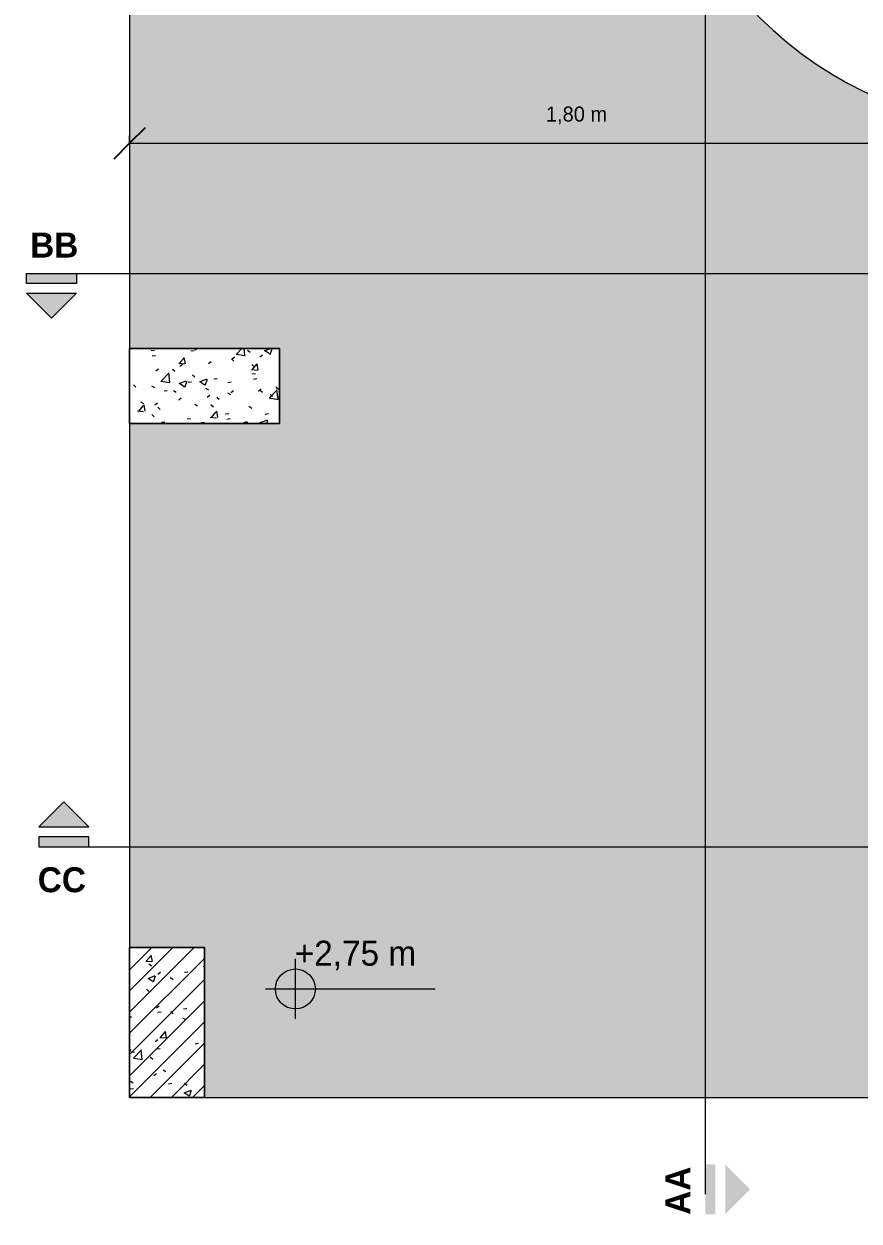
# Model space of a CAD drawing. Header units: metres. Extents: x 15 to 69.3, y -12.4 to 16.4.
# Drawn here: x 20.074 to 21.747, y 11.68 to 14.078 of the extents above; entities that cross this region are included whole.
import ezdxf

# ---------------------------------------------------------------- set-up
doc = ezdxf.new("R2010")
doc.units = ezdxf.units.M
for name, color, linetype, lineweight in [('A-ANNO-DIMS', 7, 'Continuous', 5), ('A-ANNO-DIMS-20', 7, 'Continuous', 5), ('A-DETL', 7, 'Continuous', 5), ('A-DETL-GENF', 7, 'Continuous', 5), ('G-ANNO-DIMS', 7, 'Continuous', 5), ('G-ANNO-SYMB', 7, 'Continuous', 5), ('G-ANNO-TEXT', 7, 'Continuous', 5), ('P-SANR-FIXT', 7, 'Continuous', 5), ('S-COLS', 7, 'Continuous', 5)]:
    doc.layers.add(name, color=color, linetype=linetype, lineweight=lineweight)
doc.layers.add('A-FLOR', color=7, linetype='Continuous', lineweight=9, true_color=0x007f00)
doc.styles.add('Century Gothic_1', font='GOTHIC.TTF', dxfattribs={"height": 0.03})
doc.styles.add('Century Gothic_2', font='GOTHIC.TTF', dxfattribs={"height": 0.05})
doc.styles.add('Century Gothic_B', font='GOTHICB.TTF', dxfattribs={"height": 0.05})
doc.dimstyles.new('Setores_1_5', dxfattribs={"dimscale": 0.3048, "dimtxt": 0.031325, "dimasz": 0.208333, "dimexe": 0.15748, "dimexo": 0.098425, "dimgap": 0.114829, "dimtad": 1, "dimrnd": 0.01, "dimzin": 0, "dimdsep": 46, "dimtxsty": 'Century Gothic_1', "dimblk1": 'OBLIQUE', "dimblk2": 'OBLIQUE', "dimsah": 1, "dimcen": 0.09, "dimazin": 0, "dimtfac": 1, "dimtdec": 4, "dimtix": 1, "dimtmove": 0, "dimatfit": 3, "dimfxl": 1, "dimtvp": 1, "dimtolj": 1, "dimtzin": 0, "dimarcsym": 2})
pattern_1 = [(50, (5.07533, 0), (0.14575316, -0.01275165), [0.01524, -0.16764]), (355, (5.07533, 0), (-0.0281956, 0.152849), [0.01219, -0.13411]), (100.451, (5.08748, -0.00106), (0.1175571, 0.1400984), [0.01295, -0.14247]), (46.184, (5.07533, 0.04064), (0.2168615, -0.0336392), [0.02286, -0.25146]), (96.636, (5.0934, 0.03784), (0.1899178, 0.1979433), [0.01943, -0.21371]), (351.184, (5.07533, 0.04064), (0.1899206, 0.197941), [0.01829, -0.20117]), (21, (5.09565, 0.03048), (0.1212965, -0.0818154), [0.01524, -0.16764]), (326, (5.09565, 0.03048), (0.0494422, 0.1473543), [0.01219, -0.13411]), (71.451, (5.10576, 0.02366), (0.1707388, 0.06554), [0.01295, -0.14247]), (37.5, (5.07533, 0), (0.00247227, 0.06764328), [0.00671, -0.12578, 0.00671, -0.12944, -0.13462]), (37.5, (5.07533, 0), (0.00247227, 0.06764328), [-0.26863, 0.00671, -0.12791]), (7.5, (5.07533, 0), (0.05345655, 0.08014312), [0.00671, -0.07092, 0.00671, -0.12273, -0.05131]), (7.5, (5.07533, 0), (0.05345655, 0.08014312), [-0.20706, 0.00671, -0.0446]), (327.5, (5.03002, 0), (0.10847647, -0.00458194), [0.00671, -0.04409, 0.00671, -0.15179, -0.21031]), (327.5, (5.03002, 0), (0.10847647, -0.00458194), [-0.2093, 0.00671, -0.20361]), (317.5, (5.0097, 0), (0.11850734, 0.02034188), [0.00671, -0.05933, 0.00671, -0.09855, -0.14935]), (317.5, (5.0097, 0), (0.11850734, 0.02034188), [-0.1713, 0.00671, -0.14265])]

# ---------------------------------------------------------------- blocks, each defined once
blk = doc.blocks.new('Pilar retangular - 15 x 30 cm-V13-NÍVEL CAIXA D_ÁGUA')
at = {"layer": 'S-COLS', "true_color": 0xaaaaaa}
h = blk.add_hatch(dxfattribs=at)
h.set_pattern_fill('FP_1', color=253, style=0, pattern_type=2)
h.set_pattern_definition([(45, (0.08564, 0.00177), (-0.021213, 0.021213), [])])
h.paths.add_polyline_path([(0.075, -0.15), (0.075, 0.15), (-0.075, 0.15), (-0.075, -0.15)])
at = {"layer": 'A-DETL-GENF', "color": 253, "true_color": 0xaaaaaa}
for p, q in [((0.075, 0.15), (-0.075, 0.15)), ((-0.075, 0.15), (-0.075, -0.15)), ((0.075, -0.15), (0.075, 0.15)), ((-0.075, -0.15), (0.075, -0.15))]:
    blk.add_line(p, q, dxfattribs=at)
at = {"layer": 'S-COLS', "color": 253, "true_color": 0xaaaaaa}
for p, q in [((-0.075, 0.15), (0.075, 0.15)), ((-0.075, -0.15), (-0.075, 0.15)), ((0.075, 0.15), (0.075, -0.15)), ((0.075, -0.15), (-0.075, -0.15))]:
    blk.add_line(p, q, dxfattribs=at)
blk = doc.blocks.new('Pilar retangular - 15 x 30 cm-V14-NÍVEL CAIXA D_ÁGUA')
at = {"layer": 'A-DETL-GENF', "true_color": 0xeaeaea}
h = blk.add_hatch(dxfattribs=at)
h.set_pattern_fill('FP_3', color=254, style=0, pattern_type=2)
h.set_pattern_definition([(140, (13.353, -15.361), (0.01275165, 0.14575316), [0.01524, -0.16764]), (85, (13.353, -15.361), (-0.152849, -0.0281956), [0.01219, -0.13411]), (190.451, (13.354, -15.348), (-0.1400984, 0.1175571), [0.01295, -0.14247]), (136.184, (13.312, -15.361), (0.0336392, 0.2168615), [0.02286, -0.25146]), (186.636, (13.315, -15.343), (-0.1979433, 0.1899178), [0.01943, -0.21371]), (81.184, (13.312, -15.361), (-0.197941, 0.1899206), [0.01829, -0.20117]), (111, (13.322, -15.34), (0.0818154, 0.1212965), [0.01524, -0.16764]), (56, (13.322, -15.34), (-0.1473543, 0.0494422), [0.01219, -0.13411]), (161.451, (13.329, -15.33), (-0.06554, 0.1707388), [0.01295, -0.14247]), (127.5, (13.353, -15.361), (-0.06764328, 0.00247227), [0.00671, -0.12578, 0.00671, -0.12944, -0.13462]), (127.5, (13.353, -15.361), (-0.06764328, 0.00247227), [-0.26863, 0.00671, -0.12791]), (97.5, (13.353, -15.361), (-0.08014312, 0.05345655), [0.00671, -0.07092, 0.00671, -0.12273, -0.05131]), (97.5, (13.353, -15.361), (-0.08014312, 0.05345655), [-0.20706, 0.00671, -0.0446]), (57.5, (13.353, -15.406), (0.00458194, 0.10847647), [0.00671, -0.04409, 0.00671, -0.15179, -0.21031]), (57.5, (13.353, -15.406), (0.00458194, 0.10847647), [-0.2093, 0.00671, -0.20361]), (47.5, (13.353, -15.426), (-0.02034188, 0.11850734), [0.00671, -0.05933, 0.00671, -0.09855, -0.14935]), (47.5, (13.353, -15.426), (-0.02034188, 0.11850734), [-0.1713, 0.00671, -0.14265])])
h.paths.add_polyline_path([(0.075, 0.15), (-0.075, 0.15), (-0.075, -0.15), (0.075, -0.15)])
at = {"layer": 'A-DETL-GENF', "color": 253, "true_color": 0xaaaaaa}
for p, q in [((0.075, 0.15), (-0.075, 0.15)), ((-0.075, 0.15), (-0.075, -0.15)), ((0.075, -0.15), (0.075, 0.15)), ((-0.075, -0.15), (0.075, -0.15))]:
    blk.add_line(p, q, dxfattribs=at)
at = {"layer": 'S-COLS', "color": 253, "true_color": 0xaaaaaa}
for p, q in [((-0.075, 0.15), (0.075, 0.15)), ((-0.075, -0.15), (-0.075, 0.15)), ((0.075, 0.15), (0.075, -0.15)), ((0.075, -0.15), (-0.075, -0.15))]:
    blk.add_line(p, q, dxfattribs=at)
blk = doc.blocks.new('Caixa d_água de polietileno 1000 a 5000 Litros - Fortlev - 1000 L-3619391-NÍVEL CAIXA D_ÁGUA')
at = {"layer": 'P-SANR-FIXT', "color": 8, "true_color": 0x808080}
for radius, start, end in [(0.76, 360, 180), (0.1293, 360, 180), (0.1293, 180, 360), (0.76, 180, 360)]:
    blk.add_arc((0, 0), radius, start, end, dxfattribs=at)
blk = doc.blocks.new('Corte - Padrão-73672-NÍVEL CAIXA D_ÁGUA')
at = {"layer": 'G-ANNO-SYMB'}
for points in [[(-0.00251, 0.00198), (-0.00001, 0.00448), (0.00249, 0.00198)], [(0.00249, 0.001), (0.00249, 0), (-0.00251, 0), (-0.00251, 0.001)]]:
    blk.add_hatch(color=256, dxfattribs=at).paths.add_polyline_path(points)
for p, q in [((-0.00001, 0.00448), (-0.00251, 0.00198)), ((0.00249, 0.00198), (-0.00001, 0.00448)), ((-0.00251, 0.00198), (0.00249, 0.00198)), ((0.00249, 0.001), (-0.00251, 0.001)), ((-0.00251, 0.001), (-0.00251, 0)), ((0.00249, 0), (0.00249, 0.001)), ((-0.00251, 0), (0.00249, 0))]:
    blk.add_line(p, q, dxfattribs=at)
blk = doc.blocks.new('Corte - Padrão-73413-NÍVEL CAIXA D_ÁGUA')
at = {"layer": 'G-ANNO-SYMB'}
for points in [[(0.0005, 0.0045), (0.003, 0.002), (-0.002, 0.002)], [(-0.002, 0.001), (0.003, 0.001), (0.003, 0), (-0.002, 0)]]:
    blk.add_hatch(color=256, dxfattribs=at).paths.add_polyline_path(points)
blk = doc.blocks.new('DIMBLOCK10-NÍVEL CAIXA D_ÁGUA')
at = {"layer": 'A-ANNO-DIMS-20', "lineweight": 25}
for p, q in [((20.2859, 13.8389), (20.3177, 13.8707)), ((22.0859, 13.8389), (22.1177, 13.8707)), ((20.2859, 13.8389), (20.2542, 13.8072)), ((22.0859, 13.8389), (22.0542, 13.8072))]:
    blk.add_line(p, q, dxfattribs=at)
at = {"layer": 'A-ANNO-DIMS-20'}
for p, q in [((20.2859, 13.8389), (20.2859, 13.8538)), ((20.2859, 13.8389), (22.0859, 13.8389)), ((20.2859, 13.8389), (20.2859, 13.7909)), ((22.0859, 13.8389), (22.0859, 13.8538)), ((22.0859, 13.8389), (22.0859, 13.7909))]:
    blk.add_line(p, q, dxfattribs=at)
at = {"layer": 'A-ANNO-DIMS-20', "color": 0, "insert": (21.1198, 13.9124), "char_height": 0.03, "width": 0.158714, "attachment_point": 1, "line_spacing_factor": 0.984502, "style": 'Century Gothic_1'}
blk.add_mtext('1,80 m', dxfattribs=at)
blk = doc.blocks.new('_Oblique')
at = {"color": 0, "linetype": 'ByBlock', "lineweight": -2}
blk.add_line((-0.5, -0.5), (0.5, 0.5), dxfattribs=at)
blk = doc.blocks.new('Elevações de ponto - Padrão-77235-NÍVEL CAIXA D_ÁGUA')
at = {"layer": 'G-ANNO-DIMS', "true_color": 0xff0000}
h = blk.add_hatch(color=1, dxfattribs=at)
edge = h.paths.add_edge_path()
edge.add_line((0, 0), (-0.002, 0))
edge.add_arc((0, 0), 0.002, 90, 180, ccw=False)
edge.add_line((0, 0.002), (0, 0))
h = blk.add_hatch(color=1, dxfattribs=at)
edge = h.paths.add_edge_path()
edge.add_line((0, 0), (0.002, 0))
edge.add_arc((0, 0), 0.002, 270, 360, ccw=False)
edge.add_line((0, -0.002), (0, 0))
at = {"layer": 'G-ANNO-DIMS'}
for p, q in [((0, -0.003), (0, 0.003)), ((-0.003, 0), (0.014, 0))]:
    blk.add_line(p, q, dxfattribs=at)
blk.add_circle((0, 0), 0.002, dxfattribs=at)

msp = doc.modelspace()

# ---------------------------------------------------------------- hatches: boundary and pattern name
at = {"layer": 'A-DETL-GENF', "true_color": 0x808080}
h = msp.add_hatch(dxfattribs=at)
h.set_pattern_fill('FP_2', color=8, style=0, pattern_type=2)
h.set_pattern_definition(pattern_1)
h.paths.add_polyline_path([(20.5859, 13.2778), (20.5859, 13.4278), (20.2859, 13.4278), (20.2859, 13.2778)])
h = msp.add_hatch(dxfattribs=at)
h.set_pattern_fill('FP_2', color=8, style=0, pattern_type=2)
h.set_pattern_definition(pattern_1)
h.paths.add_polyline_path([(20.4359, 11.9278), (20.4359, 12.2278), (20.2859, 12.2278), (20.2859, 11.9278)])
at = {"layer": 'A-FLOR', "true_color": 0x464646}
h = msp.add_hatch(color=49, dxfattribs=at)
h.paths.add_polyline_path([(21.9606, 11.9278), (23.4359, 11.9278), (23.4359, 12.2278), (23.5859, 12.2278), (23.5859, 13.2778), (23.2859, 13.2778), (23.2859, 13.4278), (23.5859, 13.4278), (23.5859, 14.6028), (23.1433, 14.6028), (23.1433, 14.5971), (23.1358, 14.5975), (23.1328, 14.5996), (23.1069, 14.5993), (23.1052, 14.6007), (23.1002, 14.6007), (23.0934, 14.598), (23.0923, 14.5979), (23.0909, 14.5975), (23.0895, 14.5975), (23.0859, 14.5971), (23.081, 14.5975), (23.0806, 14.5975), (23.0785, 14.598), (23.078, 14.5981), (23.0716, 14.6007), (23.0664, 14.6005), (23.0649, 14.5993), (23.057, 14.5993), (23.0568, 14.5992), (23.0387, 14.5993), (23.036, 14.5975), (23.0263, 14.5971), (23.0263, 14.6028), (22.8452, 14.6028), (22.8444, 14.5801), (22.84, 14.5326), (22.8325, 14.4854), (22.8221, 14.4388), (22.8088, 14.393), (22.7926, 14.348), (22.7736, 14.3042), (22.7519, 14.2617), (22.7276, 14.2206), (22.7008, 14.1811), (22.6715, 14.1434), (22.64, 14.1076), (22.6062, 14.0738), (22.5704, 14.0422), (22.5327, 14.013), (22.4932, 13.9861), (22.4521, 13.9618), (22.4095, 13.9401), (22.3657, 13.9212), (22.3208, 13.905), (22.275, 13.8917), (22.2284, 13.8813), (22.1812, 13.8738), (22.1338, 13.8693), (22.1109, 13.8686), (22.1109, 13.5063), (22.1167, 13.5063), (22.1167, 13.4988), (22.1146, 13.4958), (22.1146, 13.4769), (22.1131, 13.4758), (22.1131, 13.4614), (22.1139, 13.4614), (22.1139, 13.4618), (22.1156, 13.463), (22.1318, 13.463), (22.1331, 13.464), (22.1371, 13.4639), (22.1371, 13.4603), (22.2507, 13.4603), (22.2507, 13.4643), (22.2549, 13.4639), (22.2561, 13.4627), (22.2711, 13.4627), (22.2722, 13.4616), (22.2972, 13.4618), (22.3096, 13.4618), (22.3099, 13.4621), (22.3155, 13.4641), (22.3214, 13.4639), (22.3268, 13.4618), (22.331, 13.458), (22.3337, 13.453), (22.3346, 13.4478), (22.3333, 13.4416), (22.3306, 13.4371), (22.3264, 13.4335), (22.3206, 13.4316), (22.3149, 13.4317), (22.3085, 13.4338), (22.2972, 13.4338), (22.2721, 13.4338), (22.2711, 13.4329), (22.2561, 13.4329), (22.2547, 13.4316), (22.2507, 13.4313), (22.2507, 13.4353), (22.1371, 13.4353), (22.1371, 13.4316), (22.1331, 13.4316), (22.1317, 13.4326), (22.1156, 13.4326), (22.1139, 13.4338), (22.1139, 13.4342), (22.1129, 13.4342), (22.1131, 13.4335), (22.1131, 13.4198), (22.1146, 13.4187), (22.1146, 13.3998), (22.1167, 13.3968), (22.1167, 13.3893), (22.1109, 13.3893), (22.1109, 13.2606), (22.1167, 13.2606), (22.1167, 13.2531), (22.1146, 13.2501), (22.1144, 13.224), (22.1131, 13.2225), (22.1145, 13.209), (22.1182, 13.1967), (22.1247, 13.1848), (22.1329, 13.1748), (22.1431, 13.1663), (22.1548, 13.1601), (22.1675, 13.1563), (22.1807, 13.155), (22.1824, 13.1565), (22.2083, 13.1565), (22.2113, 13.1586), (22.2188, 13.1586), (22.2188, 13.1528), (23.2444, 13.1528), (23.257, 13.1429), (23.2634, 13.1429), (23.2654, 13.1449), (23.2694, 13.1449), (23.2694, 13.1403), (23.3501, 13.1403), (23.3501, 13.1443), (23.3541, 13.1441), (23.3555, 13.1427), (23.3705, 13.1427), (23.3716, 13.1416), (23.4035, 13.1418), (23.4089, 13.1418), (23.4092, 13.1421), (23.4148, 13.1441), (23.4207, 13.1439), (23.4257, 13.1421), (23.4303, 13.138), (23.433, 13.133), (23.434, 13.1278), (23.4326, 13.1216), (23.4301, 13.1172), (23.4257, 13.1135), (23.4199, 13.1116), (23.4142, 13.1117), (23.4089, 13.1138), (23.3799, 13.1139), (23.3714, 13.1138), (23.3705, 13.1129), (23.3555, 13.1129), (23.3541, 13.1116), (23.3501, 13.1113), (23.3501, 13.1153), (23.2694, 13.1153), (23.2694, 13.1107), (23.2654, 13.1107), (23.2634, 13.1127), (23.257, 13.1127), (23.2441, 13.1026), (22.2188, 13.1028), (22.2188, 13.0971), (22.2113, 13.0971), (22.2083, 13.0992), (22.1824, 13.0992), (22.1807, 13.1007), (22.1607, 13.1024), (22.143, 13.1066), (22.1254, 13.1139), (22.109, 13.1239), (22.0945, 13.1364), (22.0821, 13.1509), (22.0717, 13.1681), (22.0648, 13.1849), (22.0602, 13.2044), (22.0588, 13.2225), (22.0573, 13.2242), (22.0573, 13.2501), (22.0552, 13.2531), (22.0552, 13.2606), (22.0609, 13.2606), (22.0609, 13.3893), (22.0552, 13.3893), (22.0552, 13.3968), (22.0573, 13.3998), (22.0573, 13.4187), (22.0588, 13.4198), (22.0588, 13.4758), (22.0573, 13.4769), (22.0573, 13.4958), (22.0552, 13.4988), (22.0552, 13.5063), (22.0609, 13.5063), (22.0609, 13.8686), (22.0381, 13.8693), (21.9907, 13.8738), (21.9435, 13.8813), (21.8969, 13.8917), (21.8511, 13.905), (21.8062, 13.9212), (21.7624, 13.9401), (21.7198, 13.9618), (21.6787, 13.9861), (21.6392, 14.013), (21.6015, 14.0422), (21.5657, 14.0738), (21.5319, 14.1076), (21.5004, 14.1434), (21.4711, 14.1811), (21.4443, 14.2206), (21.42, 14.2617), (21.3983, 14.3042), (21.3793, 14.348), (21.3631, 14.393), (21.3498, 14.4388), (21.3394, 14.4854), (21.3319, 14.5326), (21.3274, 14.5801), (21.326, 14.6278), (21.3274, 14.6755), (21.3319, 14.7231), (21.3394, 14.7702), (21.3498, 14.8168), (21.3631, 14.8627), (21.3793, 14.9076), (21.3983, 14.9514), (21.42, 14.9939), (21.4443, 15.035), (21.4711, 15.0745), (21.5004, 15.1122), (21.5319, 15.1481), (21.5657, 15.1818), (21.6015, 15.2134), (21.6392, 15.2427), (21.6787, 15.2695), (21.7198, 15.2938), (21.7624, 15.3155), (21.8062, 15.3344), (21.8511, 15.3506), (21.8969, 15.3639), (21.9435, 15.3743), (21.9907, 15.3818), (22.0381, 15.3863), (22.0734, 15.3874), (22.0734, 15.5608), (22.0694, 15.5608), (22.0697, 15.5648), (22.0711, 15.5662), (22.0708, 15.5778), (20.4359, 15.5778), (20.4359, 15.2778), (20.2859, 15.2778), (20.2859, 13.4278), (20.5859, 13.4278), (20.5859, 13.2778), (20.2859, 13.2778), (20.2859, 12.2278), (20.4359, 12.2278), (20.4359, 11.9278), (20.5859, 11.9278)])
h.paths.add_polyline_path([(23.5859, 14.6528), (23.5859, 15.4278), (23.2859, 15.4278), (23.2859, 15.5778), (22.101, 15.5778), (22.1008, 15.5662), (22.1022, 15.5648), (22.1024, 15.5608), (22.0984, 15.5608), (22.0984, 15.3874), (22.1338, 15.3863), (22.1812, 15.3818), (22.2284, 15.3743), (22.275, 15.3639), (22.3208, 15.3506), (22.3657, 15.3344), (22.4095, 15.3155), (22.4521, 15.2938), (22.4932, 15.2695), (22.5327, 15.2427), (22.5704, 15.2134), (22.6062, 15.1818), (22.64, 15.1481), (22.6715, 15.1122), (22.7008, 15.0745), (22.7276, 15.035), (22.7519, 14.9939), (22.7736, 14.9514), (22.7926, 14.9076), (22.8088, 14.8627), (22.8221, 14.8168), (22.8325, 14.7702), (22.84, 14.7231), (22.8444, 14.6755), (22.8452, 14.6528), (23.0263, 14.6528), (23.0263, 14.6586), (23.0363, 14.6579), (23.039, 14.6561), (23.057, 14.6563), (23.0571, 14.6562), (23.0649, 14.6563), (23.0666, 14.655), (23.0724, 14.6552), (23.0785, 14.6576), (23.0796, 14.6577), (23.081, 14.6581), (23.083, 14.6582), (23.086, 14.6586), (23.0909, 14.6581), (23.0913, 14.6581), (23.0932, 14.6576), (23.0945, 14.6573), (23.1007, 14.6549), (23.1054, 14.655), (23.1069, 14.6563), (23.1328, 14.656), (23.1358, 14.6581), (23.1433, 14.6586), (23.1433, 14.6528), (23.545, 14.6528)])

# ---------------------------------------------------------------- linework, layer by layer
at = {"layer": 'A-DETL'}
for p, q in [((20.5859, 13.4278), (20.2859, 13.4278)), ((20.2859, 13.4278), (20.2859, 13.2778)), ((20.5859, 13.2778), (20.5859, 13.4278)), ((20.2859, 13.2778), (20.5859, 13.2778)), ((20.4359, 12.2278), (20.2859, 12.2278)), ((20.2859, 12.2278), (20.2859, 11.9278)), ((20.4359, 11.9278), (20.4359, 12.2278)), ((20.2859, 11.9278), (20.4359, 11.9278))]:
    msp.add_line(p, q, dxfattribs=at)
at = {"layer": 'A-FLOR', "color": 9, "true_color": 0xaad4aa}
for p, q in [((20.2859, 15.2778), (20.2859, 13.4278)), ((20.2859, 13.2778), (20.2859, 12.2278)), ((20.4359, 11.9278), (23.4359, 11.9278))]:
    msp.add_line(p, q, dxfattribs=at)
at = {"layer": 'G-ANNO-SYMB'}
for p, q in [((21.4389, 15.7202), (21.4389, 11.7338)), ((20.1295, 13.5781), (23.802, 13.5781)), ((20.1541, 12.43), (23.8266, 12.43))]:
    msp.add_line(p, q, dxfattribs=at)

# ---------------------------------------------------------------- block references
at = {"layer": 'G-ANNO-DIMS', "color": 1, "true_color": 0xff0000, "xscale": 19.99999999999999, "yscale": 19.99999999999999, "zscale": 19.99999999999999}
msp.add_blockref('Elevações de ponto - Padrão-77235-NÍVEL CAIXA D_ÁGUA', (20.6179, 12.1451), dxfattribs=at)
at = {"layer": 'G-ANNO-SYMB', "extrusion": (0, 0, -1), "xscale": 19.99999999999999, "yscale": 19.99999999999999, "zscale": 19.99999999999999}
for name, p, rotation in [('Corte - Padrão-73672-NÍVEL CAIXA D_ÁGUA', (-20.1295, 13.5781), 180), ('Corte - Padrão-73413-NÍVEL CAIXA D_ÁGUA', (-21.4389, 11.7338), 90.00000000000053)]:
    msp.add_blockref(name, p, dxfattribs=dict(at, rotation=rotation))
at = {"layer": 'G-ANNO-SYMB', "xscale": 19.99999999999999, "yscale": 19.99999999999999, "zscale": 19.99999999999999}
msp.add_blockref('Corte - Padrão-73672-NÍVEL CAIXA D_ÁGUA', (20.1541, 12.43), dxfattribs=at)
at = {"layer": 'P-SANR-FIXT', "color": 8, "true_color": 0x808080, "rotation": 269.9999999999997}
msp.add_blockref('Caixa d_água de polietileno 1000 a 5000 Litros - Fortlev - 1000 L-3619391-NÍVEL CAIXA D_ÁGUA', (22.0859, 14.6278), dxfattribs=at)
at = {"layer": 'S-COLS', "color": 253, "true_color": 0xaaaaaa, "rotation": 269.9999999999993}
msp.add_blockref('Pilar retangular - 15 x 30 cm-V14-NÍVEL CAIXA D_ÁGUA', (20.4359, 13.3528), dxfattribs=at)
at = {"layer": 'S-COLS', "color": 253, "true_color": 0xaaaaaa}
msp.add_blockref('Pilar retangular - 15 x 30 cm-V13-NÍVEL CAIXA D_ÁGUA', (20.3609, 12.0778), dxfattribs=at)

# ---------------------------------------------------------------- texts
at = {"layer": 'G-ANNO-DIMS', "insert": (20.6165, 12.2417), "char_height": 0.05, "width": 0.308219, "attachment_point": 1, "line_spacing_factor": 0.984502, "style": 'Century Gothic_2'}
msp.add_mtext('+2,75 m', dxfattribs=at)
at = {"layer": 'G-ANNO-TEXT', "color": 5, "true_color": 0x0000ff, "char_height": 0.05, "attachment_point": 1, "style": 'Century Gothic_B', "bg_fill": 3, "box_fill_scale": 1.25, "bg_fill_color": 256, "bg_fill_true_color": 13158600, "bg_fill_transparency": 0}
for s, insert, width in [('BB', (20.0866, 13.66), 0.099409), ('CC', (20.1018, 12.3888), 0.131477)]:
    msp.add_mtext(s, dxfattribs=dict(at, insert=insert, width=width))
at = {"layer": 'G-ANNO-TEXT', "color": 5, "true_color": 0x0000ff, "insert": (21.3592, 11.6927), "char_height": 0.05, "width": 0.125063, "attachment_point": 1, "rotation": 90, "style": 'Century Gothic_B', "bg_fill": 3, "box_fill_scale": 1.25, "bg_fill_color": 256, "bg_fill_true_color": 13158600, "bg_fill_transparency": 0}
msp.add_mtext('AA', dxfattribs=at)

# ---------------------------------------------------------------- dimensions: what is measured, and where the dimension line sits
at = {"layer": 'A-ANNO-DIMS'}
dim = msp.add_linear_dim(base=(22.0859, 13.8389), p1=(20.2859, 13.8838), p2=(22.0859, 13.8838), dimstyle='Setores_1_5', override={"dimpost": '<>', "dimfxl": 1.8}, dxfattribs=at)
dim.commit()
dim.dimension.update_dxf_attribs({"geometry": 'DIMBLOCK10-NÍVEL CAIXA D_ÁGUA', "text_midpoint": (21.1859, 13.8897)})

doc.saveas('drawing.dxf')
